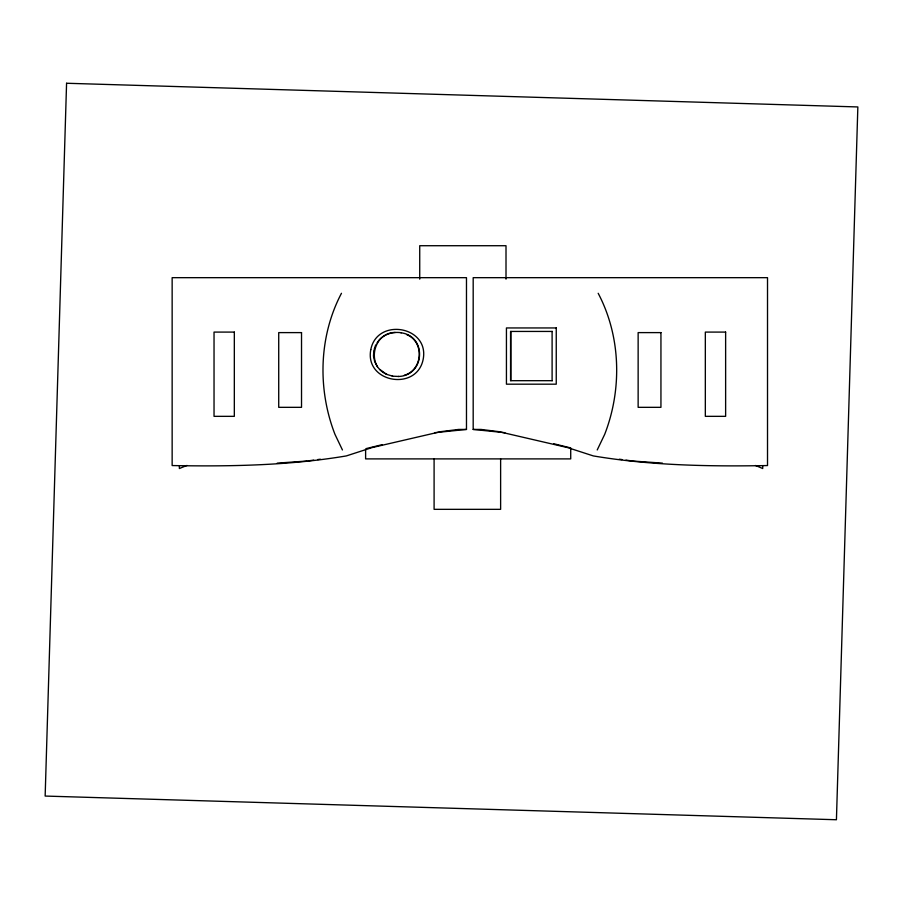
<?xml version="1.0" encoding="UTF-8"?>
<svg xmlns="http://www.w3.org/2000/svg" width="903" height="903" viewBox="0 0 903 903"><rect width="100%" height="100%" fill="white"/><g stroke="black" fill="none" stroke-linecap="round" stroke-linejoin="round"><path stroke-width="1.35" d="M373.831 350.364L373.492 356.087L374.711 361.697L377.409 366.832M374.203 349.269L375.693 344.901M597.222 449.965L604.694 434.343C622.212 389.261 620.914 336.345 598.181 293.294M341.469 293.294C318.748 336.345 317.45 389.261 334.968 434.343L342.44 449.965M377.014 342.982L378.334 341.052M378.989 340.081C384.622 333.997 393.2 331.446 401.316 332.755M404.217 375.287C422.92 370.174 424.726 341.786 406.632 334.584M382.217 444.66L366.2 448.588M395.254 332.428C372.973 332.53 365.873 365.963 386.902 374.327M398.279 376.472C424.85 376.054 427.446 336.097 400.876 332.755M308.408 460.846L313.725 460.112M317.698 459.571L320.362 459.209M434.783 432.684L466.479 429.433L466.479 277.672L172.146 277.672L172.146 465.553C230.276 466.591 288.847 465.576 346.323 455.925L371.934 447.628L440.867 431.645L458.645 429.433L466.479 429.433M307.076 461.027L277.244 463.126M552.399 331.435L510.567 331.435L510.567 380.694L552.399 380.694M473.183 429.433L481.017 429.433L498.795 431.645L567.727 447.628L593.339 455.925C650.815 465.576 709.386 466.591 767.516 465.553L767.516 277.672L473.183 277.672L473.183 429.433L504.879 432.684M662.418 463.126L632.574 461.027M392.218 376.145L398.72 376.472M619.3 459.209L621.953 459.571M625.937 460.112L631.253 460.846M569.77 447.696L553.742 443.734M392.658 376.145L386.461 374.327L379.813 369.417M762.719 465.734L762.719 468.544A309.853 309.853 0 0 0 755.529 465.485M570.719 447.843L570.719 458.893L365.613 458.893L365.613 449.22M552.105 331.435L552.105 380.694M510.861 331.435L510.861 380.694M506.007 279.162L506.007 245.718L419.726 245.718L419.726 279.162M500.623 458.893L500.623 509.337L434.095 509.337L434.095 458.893M179.37 465.734L179.37 468.544A315.757 315.757 0 0 1 186.989 465.451M66.574 83.257L45.15 796.062L836.426 819.743L857.85 106.949L66.574 83.257M370.783 349.687C364.473 382.748 416.915 391.721 423.191 359.225C429.501 326.152 377.059 317.179 370.783 349.687M556.248 327.947L506.436 327.947L506.436 384.181L556.248 384.181L556.248 327.947M234.328 332.09L214.034 332.09L214.034 416.339L234.328 416.339L234.328 332.09M725.628 332.09L705.333 332.09L705.333 416.339L725.628 416.339L725.628 332.09M301.523 332.609L278.722 332.609L278.722 407.332L301.523 407.332L301.523 332.609M660.94 332.609L638.139 332.609L638.139 407.332L660.94 407.332L660.94 332.609"/></g></svg>
